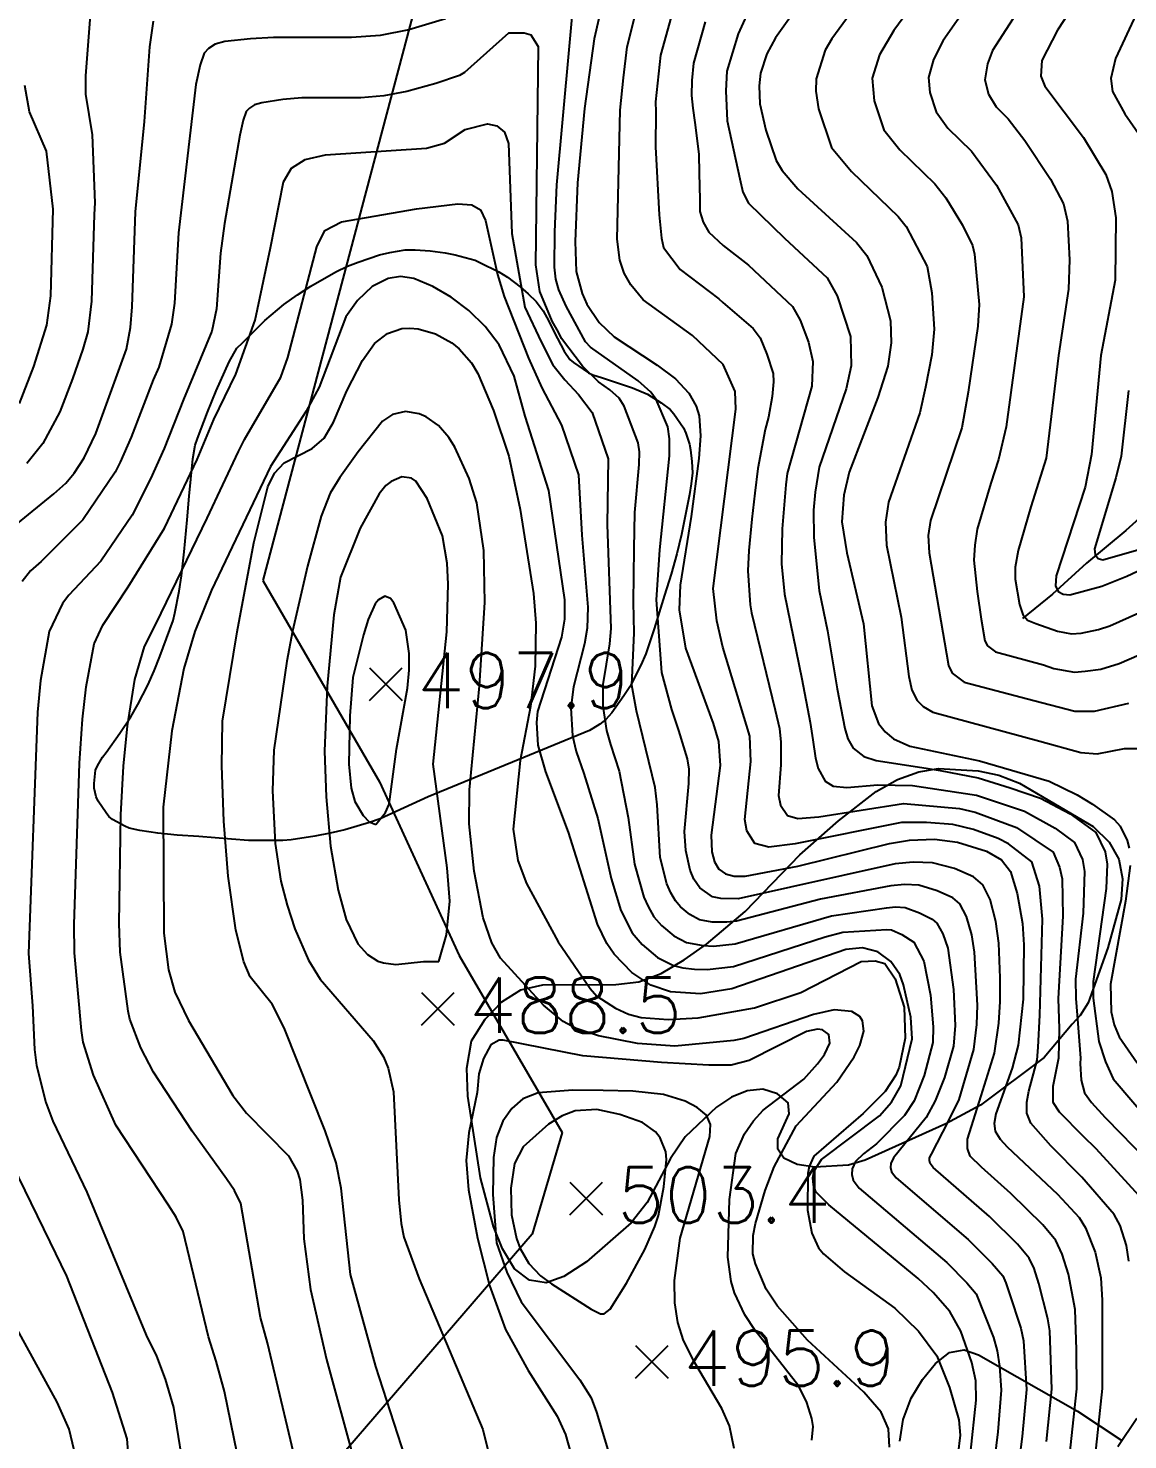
# Model space of a CAD drawing. Extents: x 197794 to 200030, y 561152 to 563931.
# Drawn here: x 199388.3 to 199566.9, y 562998.3 to 563227.5 of the extents above; entities that cross this region are included whole.
import ezdxf

# ---------------------------------------------------------------- set-up
doc = ezdxf.new("R2010")
doc.units = 0
for name, color, linetype in [('E0022112', 5, 'CONTINUOUS'), ('F0017111', 30, 'CONTINUOUS'), ('F0017114', 7, 'CONTINUOUS'), ('F0027132', 7, 'CONTINUOUS'), ('F0027217', 7, 'CONTINUOUS'), ('G0018112', 7, 'G0018112'), ('G0037213', 32, 'CONTINUOUS')]:
    doc.layers.add(name, color=color, linetype=linetype)
doc.styles.add('NGSW', font='romans.shx', dxfattribs={"bigfont": 'ngsw.shx'})
doc.linetypes.add('G0018112', pattern='A,25,0,[131,ltypeshp.shx,S=1.768,R=90,X=1.768,Y=-1.768],-6.75,[133,ltypeshp.shx,S=0.75,R=0,X=0,Y=0],-8.75,0,[131,ltypeshp.shx,S=1.768,R=270,X=-1.768,Y=1.768]', length=40.5)

# ---------------------------------------------------------------- blocks, each defined once
blk = doc.blocks.new('F0027217')
at = {"layer": 'F0027217'}
for p, q in [((-2.652, 2.652), (2.652, -2.652)), ((-2.652, -2.652), (2.652, 2.652))]:
    blk.add_line(p, q, dxfattribs=at)

msp = doc.modelspace()

# ---------------------------------------------------------------- linework, layer by layer
at = {"layer": 'E0022112', "flags": 128}
msp.add_lwpolyline([(199682.41, 563211.53), (199675.7, 563209.13), (199661.92, 563204.95), (199650.85, 563200.9), (199642.73, 563197.72), (199635.76, 563194.48), (199616.97, 563183.03), (199604.8, 563174.84), (199591.6, 563166.77), (199575.69, 563154.17), (199566.54, 563145.93), (199560.14, 563140.62), (199554.65, 563135.57), (199549.74, 563131.67)], dxfattribs=at)
at = {"layer": 'F0017111'}
for points, elevation in [([(199399.46, 563243.67), (199397.61, 563219.73), (199397.61, 563216.74), (199398.69, 563210.15), (199399.13, 563199.13), (199399, 563197.23), (199398.59, 563183.13), (199397.97, 563178.19), (199397.18, 563175.39), (199395.51, 563170.54), (199393.43, 563165.19), (199390.67, 563160.04), (199388.11, 563156.8)], 445), ([(199529.82, 563240.82), (199518.81, 563225.72), (199517.74, 563223.87), (199516.25, 563219.24), (199516.19, 563217.25), (199516.62, 563214.36), (199518.74, 563208.08), (199521.99, 563204.2), (199529.58, 563196.92), (199530.88, 563195.25), (199534.28, 563188.79), (199535.06, 563184.48), (199535.44, 563178.63), (199535.04, 563174.47), (199534, 563169.22), (199533.09, 563165.05), (199527.98, 563150.53), (199527.5, 563147.31), (199527.69, 563143.56), (199530.05, 563131.85), (199531.31, 563122.25), (199531.78, 563120.04), (199532.64, 563118.35), (199533.61, 563117.36), (199535.21, 563116.44), (199552.55, 563111.76), (199559.22, 563109.9), (199561.89, 563109.68), (199566.33, 563110.56), (199568.89, 563110.56)], 420), ([(199567.05, 563027.32), (199566.64, 563029.88), (199565.64, 563033.13), (199564.64, 563034.9), (199559.42, 563040.97), (199554.34, 563046.03), (199551.1, 563049.71), (199550.45, 563051.34), (199550.45, 563053.13), (199550.77, 563054.92), (199552.16, 563059.97), (199552.32, 563062.09), (199552.57, 563067.29), (199553, 563082.83), (199552.53, 563088.21), (199551.27, 563092.17), (199547.51, 563095.06), (199545.8, 563095.92), (199541.82, 563097.41), (199538.43, 563098.2), (199534.18, 563098.56), (199530.12, 563098.52), (199512.84, 563095.05), (199508.56, 563094.51), (199506.29, 563095.12), (199505.02, 563097.16), (199504.7, 563099.02), (199505.63, 563108.41), (199505.48, 563112.55), (199501.12, 563126.99), (199500.13, 563131.27), (199499.51, 563136.5), (199503.23, 563165.63), (199503.09, 563168.51), (199501.18, 563172.9), (199496.2, 563177.6), (199488.19, 563183.39), (199486.16, 563185.82), (199485.07, 563187.7), (199484.38, 563189.81), (199483.93, 563193.2), (199484.44, 563214.16), (199484.95, 563219.41), (199485.59, 563224.43), (199488.98, 563238.02)], 445), ([(199537.71, 563239.11), (199528.87, 563227.09), (199526.52, 563223.13), (199525.37, 563219.34), (199525.66, 563215.69), (199527.25, 563210.97), (199529.82, 563207.7), (199535.53, 563202.2), (199537.3, 563199.91), (199540.01, 563195.49), (199541.65, 563192.17), (199541.98, 563190.78), (199542.7, 563182.64), (199542.49, 563179.09), (199540.92, 563168.39), (199539.92, 563162.58), (199534.8, 563147.54), (199534.43, 563145.13), (199534.58, 563142.32), (199537.72, 563124.04), (199538.36, 563122.77), (199540.29, 563121.34), (199551.6, 563118.36), (199558.24, 563116.63), (199561.47, 563116.62), (199567.03, 563117.89)], 415), ([(199556.59, 562987.94), (199558.6, 563006.62), (199558.54, 563012.96), (199558.3, 563019.5), (199557.22, 563025.2), (199556.22, 563028.45), (199555.17, 563030.7), (199553.07, 563033.21), (199547.88, 563038.33), (199543.1, 563042.57), (199541.28, 563044.37), (199540.82, 563045.6), (199540.82, 563047.14), (199543.06, 563054.17), (199545.22, 563061.11), (199545.92, 563065.95), (199546.13, 563069.47), (199546.14, 563073.34), (199545.92, 563078.95), (199545.43, 563082.45), (199544.49, 563086.03), (199543.33, 563088.43), (199541.79, 563089.74), (199538.72, 563091.05), (199535.13, 563091.99), (199532.02, 563092.12), (199529.09, 563091.83), (199503.58, 563086.16), (199500.79, 563086.19), (199499.43, 563086.48), (199497.35, 563087.92), (199496.39, 563089.35), (199495.79, 563090.78), (199495.11, 563093.99), (199494.86, 563097.06), (199495.57, 563104.88), (199495.63, 563107.18), (199495.37, 563108.88), (199493.98, 563113.46), (199492.82, 563116.88), (199491.2, 563122.89), (199490.5, 563132.45), (199490.35, 563134.67), (199490.88, 563142.8), (199492.42, 563158.07), (199492.46, 563160.82), (199492.18, 563162.73), (199490.26, 563167.19), (199489.39, 563168.4), (199487.34, 563170.22), (199479.59, 563175.71), (199478.8, 563176.57), (199475.65, 563182.33), (199474.47, 563185), (199473.96, 563186.75), (199473.75, 563188.65), (199473.83, 563194.41), (199474.16, 563202.04), (199477.2, 563235.27)], 455), ([(199494.31, 563235.19), (199490.97, 563223.11), (199490.19, 563215.52), (199490.22, 563213.88), (199490.16, 563208.21), (199490.74, 563197.19), (199491.17, 563193.4), (199491.48, 563191.87), (199494.15, 563188.27), (199500.47, 563183.55), (199501.11, 563182.95), (199506.01, 563178.73), (199507.19, 563177.18), (199508.22, 563174.53), (199509.26, 563171.44), (199509.33, 563170.04), (199509.11, 563167.68), (199508.53, 563164.32), (199507.99, 563162.33), (199506.77, 563155.99), (199506.3, 563151.97), (199505.83, 563147.76), (199505.34, 563142.68), (199505.14, 563139.36), (199505.55, 563133.86), (199505.74, 563132.58), (199509.62, 563116.76), (199510.31, 563113.79), (199510.53, 563111.55), (199510.54, 563107.87), (199510.12, 563102.92), (199510.49, 563101.35), (199511.58, 563099.65), (199513.28, 563099.19), (199516.67, 563099.46), (199530.45, 563101.63), (199539.52, 563100.79), (199542.06, 563100.19), (199548.8, 563097.7), (199554.74, 563093.74), (199555.78, 563091.29), (199556.19, 563089.4), (199556.31, 563083.32), (199555.57, 563069.95), (199555.72, 563065.02), (199555.58, 563060.3), (199554.68, 563055.66), (199554.68, 563054.11), (199554.68, 563053.13), (199555.74, 563051.59), (199559.54, 563047.66), (199561.66, 563045.6), (199569.22, 563037.34)], 440), ([(199543.76, 563235.29), (199536.88, 563225.46), (199535.29, 563222.4), (199534.5, 563219.45), (199534.69, 563217.01), (199535.75, 563213.87), (199537.65, 563211.21), (199541.48, 563207.48), (199545.52, 563201.99), (199549.03, 563195.56), (199549.52, 563193.46), (199549.98, 563183.86), (199547.12, 563162.75), (199545.88, 563157.46), (199544.61, 563153.63), (199542.39, 563146.14), (199542, 563143.53), (199541.84, 563141.14), (199542.38, 563136.03), (199543.04, 563131.54), (199543.65, 563128.04), (199544.08, 563127.19), (199545.37, 563126.24), (199553.18, 563124.1), (199554.87, 563123.53), (199558.23, 563122.96), (199559.94, 563123.09), (199562.5, 563123.44), (199565.47, 563124.37), (199571.93, 563127.13)], 410), ([(199549.81, 563231.47), (199544.9, 563223.83), (199544.06, 563221.66), (199543.62, 563219.06), (199544.26, 563216.76), (199545.47, 563214.72), (199547.43, 563212.75), (199550.12, 563209.23), (199554.32, 563202.97), (199556.4, 563198.94), (199557.06, 563196.14), (199557.4, 563189.84), (199557.25, 563185.08), (199555.62, 563174.36), (199553.59, 563157.65), (199551.13, 563149.78), (199549.04, 563142.71), (199548.55, 563139.96), (199548.55, 563138.05), (199549.27, 563133.91), (199549.81, 563132.31), (199550.56, 563131.35), (199551.95, 563130.81), (199555.47, 563129.6), (199557.73, 563129.18), (199559.3, 563129.26), (199562.12, 563129.86), (199563.96, 563130.47), (199581.19, 563138.21)], 405), ([(199456.06, 563228.97), (199450.12, 563227.22), (199445.47, 563226.3), (199440.83, 563225.93), (199428.15, 563225.95), (199424.41, 563225.76), (199420.26, 563225.3), (199418.68, 563224.85), (199417.57, 563224.14), (199416.91, 563223.41), (199416.24, 563221.54), (199415.51, 563218.31), (199412.7, 563194.24), (199412.06, 563182.83), (199411.6, 563179.43), (199409.51, 563172.45), (199408.58, 563170.41), (199405.04, 563161.08), (199403.25, 563157.02), (199402.41, 563155.39), (199397.17, 563147.68), (199390.41, 563140.92), (199388.68, 563139.4), (199387.32, 563137.63)], 455), ([(199498.25, 563228.52), (199496.35, 563221.78), (199496.09, 563218.98), (199496.02, 563216.53), (199496.25, 563214.5), (199496.54, 563212.13), (199496.82, 563210.04), (199497.22, 563206.96), (199497.26, 563203.96), (199497.38, 563199.61), (199497.38, 563197.7), (199497.89, 563196), (199498.85, 563194.38), (199501.14, 563192.17), (199505.29, 563188.99), (199512.41, 563182.28), (199513.64, 563180.09), (199515.03, 563176.48), (199515.74, 563173.35), (199515.54, 563169.35), (199511.57, 563155.17), (199511.31, 563153.32), (199510.72, 563146.19), (199510.62, 563140.53), (199511.14, 563135.57), (199513.93, 563121.83), (199515.28, 563114.77), (199515.72, 563111.96), (199516.14, 563108.96), (199516.57, 563107.31), (199517.72, 563105.22), (199519.02, 563104.43), (199521.25, 563104.21), (199526.28, 563104.65), (199531.9, 563104.56), (199542.31, 563102.98), (199550.08, 563100.35), (199555.06, 563097.6), (199558.21, 563095.31), (199559.49, 563092.53), (199559.84, 563090.58), (199559.63, 563083.81), (199558.39, 563073.11), (199558.42, 563069.98), (199558.77, 563065.92), (199559.16, 563060.3), (199559.14, 563059.4), (199559.27, 563056.69), (199559.83, 563054.65), (199560.98, 563053.07), (199563.19, 563050.65), (199565.8, 563048.01), (199572.94, 563040.67)], 435), ([(199504.96, 563229.52), (199503.61, 563226.56), (199501.73, 563220.46), (199501.58, 563217.3), (199501.78, 563212.41), (199503.87, 563203.03), (199504.37, 563200.83), (199505.27, 563199.04), (199511.09, 563193.37), (199518.02, 563186.96), (199519.66, 563184.04), (199521.85, 563177.44), (199521.95, 563172.66), (199521.12, 563168.95), (199516.75, 563156.2), (199516.09, 563152.16), (199515.8, 563149.22), (199515.87, 563144.82), (199516.75, 563136.19), (199518.11, 563129.66), (199519.65, 563120.22), (199520.89, 563113.78), (199521.39, 563112.12), (199522.26, 563110.61), (199523.98, 563109.25), (199526, 563108.6), (199534.14, 563107.34), (199536.39, 563106.96), (199542.55, 563105.77), (199547.78, 563104.15), (199552.67, 563102.48), (199557.48, 563099.93), (199561.69, 563096.89), (199563.21, 563093.76), (199563.5, 563091.77), (199563.34, 563087.83), (199561.22, 563072.72), (199561.26, 563070.02), (199562.13, 563063.01), (199563.25, 563059.67), (199564.47, 563056.93), (199570.87, 563049.49)], 430), ([(199568.24, 563229.76), (199564.86, 563222.54), (199564.13, 563219.3), (199564.37, 563217.19), (199566.38, 563213.57), (199569.85, 563208.57)], 395), ([(199553.68, 562998.06), (199554.5, 563006.55), (199554.19, 563016), (199553.89, 563017.98), (199552.4, 563023.69), (199551.65, 563026.13), (199550.86, 563027.81), (199548.95, 563030.08), (199544.42, 563034.59), (199535.25, 563042.55), (199534.75, 563043.19), (199534.65, 563043.65), (199534.68, 563044.11), (199534.96, 563044.7), (199537.74, 563050.07), (199539.46, 563053.55), (199541.88, 563061.68), (199542.37, 563065.75), (199542.47, 563068.89), (199541.97, 563077.47), (199541.53, 563080.3), (199540.65, 563083.26), (199539.6, 563085.32), (199538.44, 563086.3), (199535.88, 563087.47), (199532.92, 563088.37), (199530.58, 563088.47), (199528.38, 563088.25), (199516.95, 563086.09), (199503.33, 563082.5), (199501.77, 563082.35), (199499.36, 563082.37), (199497.32, 563082.76), (199495.74, 563083.62), (199494.23, 563084.86), (199493.43, 563085.8), (199492.68, 563087.14), (199492.03, 563088.6), (199490.94, 563092.87), (199490.44, 563101.4), (199490.1, 563104.22), (199487.08, 563116.64), (199486.33, 563120.84), (199486.72, 563129.3), (199486.62, 563134.28), (199486.69, 563142.98), (199486.8, 563148.86), (199487.53, 563156.65), (199487.55, 563158.72), (199487.34, 563160.15), (199485.06, 563166.13), (199484.29, 563167.42), (199482.75, 563168.78), (199480.92, 563170.08), (199478.32, 563172.63), (199474.92, 563177.11), (199474.41, 563178.1), (199473.39, 563179.89), (199471.37, 563184.74), (199470.74, 563189.07), (199471.16, 563224.45), (199470, 563226.35), (199468.83, 563226.67), (199466.29, 563226.67), (199459.18, 563220.27), (199458.36, 563219.77), (199454.51, 563218.47), (199449.79, 563217.21), (199446.05, 563216.48), (199442.31, 563216.17), (199432.73, 563216.14), (199429.68, 563215.87), (199426.23, 563215.35), (199425.05, 563215.01), (199424.22, 563214.48), (199423.72, 563213.94), (199423.22, 563212.53), (199422.67, 563210.11), (199420.2, 563195.77), (199419.56, 563190.92), (199418.89, 563181.92), (199418.13, 563178.3), (199413.52, 563167.17), (199410.39, 563159.26), (199408.15, 563154.34), (199405.19, 563148.4), (199400.12, 563140.97), (199394.9, 563135.43), (199393.88, 563134.1), (199391.74, 563129.56), (199390.32, 563121.56), (199389.83, 563116.43), (199388.37, 563077.27), (199389.01, 563068.78), (199389.33, 563061.71), (199389.65, 563059.1), (199391.2, 563053.11), (199392.31, 563050.06), (199397.82, 563038.56), (199407.47, 563015.31), (199409.16, 563011.91), (199410.57, 563008.18), (199411.91, 563003.57), (199413.92, 562991.15)], 460), ([(199386.91, 563166.57), (199389.24, 563172.56), (199391.35, 563179.24), (199391.97, 563184.04), (199392.35, 563198.07), (199391.26, 563207.51), (199388.51, 563213.86), (199387.79, 563218.17)], 440), ([(199423.28, 562991.08), (199420.19, 563006.16), (199418.86, 563011.13), (199417.6, 563015.04), (199413.45, 563032.13), (199412.33, 563034.45), (199411.08, 563036.41), (199402.55, 563049.4), (199398.91, 563057.54), (199397.24, 563062.87), (199396.94, 563064.8), (199395.82, 563077.37), (199395.76, 563081.96), (199396.66, 563108.16), (199397.12, 563115.33), (199397.75, 563120.53), (199399.01, 563127.55), (199400.44, 563130.58), (199404.55, 563136.77), (199410.46, 563146.32), (199415.74, 563157.45), (199418.46, 563163.94), (199422.03, 563171.33), (199425.17, 563180.05), (199427.63, 563191.79), (199429.74, 563202.55), (199431.05, 563204.76), (199433.26, 563206.17), (199436.58, 563206.88), (199452.96, 563207.98), (199455.89, 563208.79), (199459.27, 563211.02), (199462.9, 563211.93), (199464.38, 563211.61), (199465.65, 563210.56), (199466.29, 563208.76), (199466.82, 563194.15), (199468.94, 563182.2), (199471.61, 563176.57), (199473.52, 563172.83), (199475.44, 563170.38), (199477.68, 563168.03), (199479.87, 563165.08), (199482.51, 563157.57), (199482.34, 563146.92), (199482.94, 563130.04), (199482.69, 563127.54), (199481.63, 563120.93), (199481.63, 563117.42), (199482.22, 563113.48), (199482.86, 563111.19), (199484.27, 563106.89), (199485.73, 563099.35), (199486.76, 563091.76), (199488.28, 563086.42), (199488.96, 563084.92), (199489.91, 563083.22), (199491.12, 563081.8), (199493.12, 563080.13), (199495.22, 563079.04), (199497.92, 563078.55), (199499.61, 563078.48), (199503.08, 563078.84), (199518.77, 563083.41), (199527.68, 563084.67), (199529.15, 563084.82), (199530.7, 563084.75), (199533.03, 563083.9), (199535.09, 563082.86), (199535.86, 563082.21), (199536.81, 563080.48), (199537.64, 563078.16), (199538.58, 563071.45), (199538.83, 563065.56), (199538.55, 563062.25), (199537.1, 563057.14), (199535.58, 563053.38), (199534.12, 563050.68), (199528.81, 563044.1), (199528.39, 563043.21), (199528.35, 563042.52), (199528.5, 563041.85), (199529.25, 563040.87), (199540.96, 563030.86), (199544.84, 563026.96), (199546.56, 563024.93), (199547.08, 563023.8), (199547.58, 563022.18), (199549.47, 563016.46), (199549.93, 563014.39), (199550.41, 563006.48), (199549.72, 562998.85), (199548.72, 562991.29)], 465), ([(199432.64, 562991.01), (199427.15, 563014.09), (199426.04, 563018.17), (199422.83, 563036.69), (199421.8, 563038.81), (199420.49, 563040.69), (199414.95, 563048.41), (199408.65, 563058), (199406.62, 563061.97), (199404.83, 563066.64), (199404.54, 563067.89), (199403.27, 563077.48), (199403.09, 563082.16), (199403.37, 563099.8), (199403.8, 563107.69), (199404.41, 563114.23), (199405.62, 563121.73), (199407.17, 563127.11), (199409.1, 563130.86), (199417.36, 563147.92), (199422.46, 563158.77), (199423.41, 563160.7), (199429.36, 563170.8), (199430.46, 563174.03), (199435.17, 563192), (199436.48, 563194.61), (199439.2, 563196.02), (199451.37, 563198.13), (199458.06, 563198.93), (199460.36, 563198.81), (199461.74, 563197.96), (199462.58, 563196.27), (199464.49, 563187.49), (199465.61, 563183.9), (199469.57, 563173.9), (199471.7, 563169.09), (199474.93, 563163.02), (199477.67, 563154.99), (199478.19, 563145.17), (199479.17, 563133.49), (199479.07, 563130.07), (199478.62, 563127.51), (199476.84, 563120.58), (199476.41, 563117.17), (199476.7, 563112.58), (199477.3, 563110.06), (199478.54, 563106.47), (199480.78, 563099.18), (199482.95, 563089.44), (199484.52, 563084.23), (199486.4, 563080.63), (199488, 563078.74), (199490.49, 563076.65), (199493.11, 563075.32), (199494.59, 563074.95), (199496.48, 563074.72), (199498.56, 563074.68), (199502.83, 563075.18), (199517.71, 563079.96), (199520.59, 563080.73), (199527.71, 563081.17), (199528.49, 563081.14), (199530.18, 563080.33), (199532.13, 563079.1), (199533.74, 563076.01), (199534.8, 563070.51), (199535.28, 563065.36), (199535.21, 563062.82), (199533.79, 563057.47), (199532.19, 563053.38), (199530.58, 563050.99), (199526.06, 563046.4), (199523.96, 563044.76), (199522.67, 563043.51), (199522.11, 563042.32), (199522.05, 563041.4), (199522.25, 563040.5), (199523.25, 563039.2), (199537.5, 563027.12), (199540.72, 563023.83), (199542.25, 563022.04), (199545.06, 563014.95), (199545.66, 563012.78), (199546.04, 563010.3), (199546.31, 563006.41), (199545.75, 562999.64), (199545.22, 562995.22)], 470), ([(199449.53, 562995.52), (199444.76, 563010.23), (199440.62, 563025.19), (199439.14, 563039.17), (199438.3, 563043.31), (199436.55, 563048.47), (199429.85, 563065.21), (199427.94, 563069.03), (199424.37, 563073.5), (199423.33, 563075.93), (199422.04, 563081.05), (199420.79, 563089.84), (199420.07, 563098.75), (199419.77, 563107.72), (199419.88, 563115), (199422.24, 563129.5), (199424.93, 563143.92), (199427.2, 563153), (199428.3, 563155.26), (199429.85, 563156.9), (199434.44, 563159.24), (199436.36, 563160.93), (199437.86, 563163.49), (199440.06, 563168.6), (199442.6, 563173.51), (199444.55, 563176.28), (199446.64, 563177.91), (199448.98, 563178.7), (199450.27, 563178.78), (199451.62, 563178.66), (199454.46, 563177.85), (199457.11, 563176.4), (199458.3, 563175.44), (199460.31, 563173.14), (199461.3, 563171.41), (199463.88, 563165.4), (199466.38, 563157.98), (199468.22, 563149.35), (199470.36, 563135.7), (199470.76, 563130.87), (199470.62, 563123.9), (199469.86, 563117.39), (199468.22, 563108.62), (199467.07, 563097.47), (199467.82, 563092.35), (199469.25, 563088.64), (199474.36, 563079.14), (199479.56, 563071.59), (199480.67, 563070.37), (199483.68, 563068.38), (199485.77, 563067.42), (199487.83, 563066.88), (199492.21, 563066.57), (199497.1, 563066.83), (199506.23, 563068.43), (199513.79, 563070.96), (199523.57, 563076), (199525.83, 563076.08), (199527.42, 563075.67), (199529.1, 563073.15), (199530.53, 563068.54), (199530.69, 563063.51), (199529.75, 563058.83), (199529.19, 563057.51), (199527.47, 563054.9), (199523.87, 563051.32), (199515.9, 563044.37), (199515.11, 563042.72), (199514.9, 563041.54), (199514.84, 563035.61), (199515.56, 563031.87), (199516.63, 563029.52), (199517.47, 563028.52), (199520.85, 563025.58), (199529.04, 563019.73), (199532.89, 563015.98), (199535.86, 563011.99), (199537.91, 563006.84), (199539.44, 563001.56), (199539.65, 562999.08), (199539.25, 562995.97)], 480), ([(199566.97, 563168.65), (199565.77, 563158), (199564.91, 563154.48), (199561.45, 563142.97), (199561.57, 563141.96), (199562.05, 563141.41), (199562.83, 563141.19), (199569.04, 563142.93)], 395), ([(199528.17, 562997.17), (199528.02, 563000.1), (199526.82, 563002.83), (199524.02, 563006.08), (199514.83, 563014.49), (199509.97, 563020.04), (199508.13, 563022.8), (199506.38, 563026.92), (199506, 563028.54), (199506.02, 563031.48), (199506.41, 563033.43), (199508, 563038.82), (199509.46, 563042.62), (199513, 563049.31), (199519.6, 563056.41), (199522.42, 563060.51), (199523.33, 563062.35), (199524.01, 563064.66), (199523.77, 563066.37), (199523.36, 563067.03), (199522.07, 563067.88), (199519.18, 563068.14), (199515.84, 563067.36), (199504.52, 563063.47), (199502.88, 563063.15), (199493.31, 563062.25), (199487.25, 563062.64), (199480.9, 563063.9), (199477.27, 563065.1), (199475.16, 563066.25), (199471.97, 563068.89), (199465.02, 563076.5), (199463.57, 563078.98), (199462.19, 563083.08), (199460.72, 563090.66), (199459.89, 563098.34), (199459.99, 563103.86), (199461.61, 563120.71), (199462.47, 563134.22), (199462.27, 563142.69), (199461.15, 563150.43), (199459.91, 563154.39), (199457.56, 563159.45), (199456.62, 563161.01), (199454.91, 563162.97), (199452.92, 563164.4), (199451.82, 563164.87), (199449.55, 563165.25), (199447.45, 563164.78), (199445.85, 563163.68), (199441.88, 563158.71), (199438.91, 563154.56), (199437.37, 563151.97), (199435.9, 563148.26), (199433.67, 563140.14), (199431.21, 563129.59), (199430.31, 563124.74), (199428.18, 563110.26), (199427.98, 563103.69), (199428.39, 563095.12), (199429.35, 563089.04), (199430.34, 563085.11), (199431.62, 563081.27), (199433.8, 563076.18), (199435.73, 563073.09), (199444.35, 563063.17), (199446.02, 563060.49), (199446.75, 563058.67), (199447.62, 563054.8), (199448.48, 563037.29), (199448.85, 563033.46), (199449.32, 563031.25), (199451.81, 563024.47), (199462.12, 563000.03), (199463.23, 562995.63)], 485), ([(199384.66, 563045.11), (199391.85, 563030.46), (199394.51, 563024.89), (199401.94, 563006.04), (199404.33, 562998.47), (199404.86, 562991.57)], 455), ([(199565.24, 562997.23), (199568.33, 563001.85)], 445)]:
    msp.add_lwpolyline(points, dxfattribs=dict(at, elevation=elevation))
at = {"layer": 'F0017111', "flags": 128}
for points, elevation in [([(199454.97, 563075.96), (199456.23, 563080.31), (199456.8, 563085.74), (199456.36, 563091.2), (199454.09, 563108.01), (199456.3, 563129.5), (199456.5, 563137.2), (199456.34, 563140.61), (199455.6, 563145.04), (199453.1, 563151.1), (199451.24, 563153.95), (199450.53, 563154.43), (199448.96, 563154.62), (199447.25, 563153.89), (199446.37, 563153.23), (199445.28, 563151.9), (199442.21, 563146.33), (199439.01, 563138.34), (199437.93, 563132.26), (199436.85, 563120.64), (199436.41, 563110.1), (199436.68, 563102.69), (199437.4, 563094.67), (199438.64, 563087.54), (199439.95, 563082.8), (199441.82, 563078.83), (199443.38, 563077.12), (199445.08, 563076.05), (199446, 563075.75), (199448, 563075.51), (199452.48, 563075.97)], 490), ([(199444.75, 563098.22), (199446.35, 563100.17), (199446.93, 563101.49), (199448.14, 563110.46), (199449.9, 563120.34), (199450.16, 563123.28), (199450.16, 563125.95), (199449.64, 563129.76), (199447.68, 563134.17), (199447.15, 563134.9), (199446.23, 563135.25), (199445.19, 563134.69), (199444.66, 563134.03), (199443.53, 563131.51), (199442.73, 563128.98), (199441.03, 563122.06), (199440.52, 563115.85), (199440.39, 563108.02), (199440.73, 563104.1), (199441.36, 563101.95), (199442.7, 563099.69), (199443.7, 563098.67)], 495)]:
    msp.add_lwpolyline(points, close=True, dxfattribs=dict(at, elevation=elevation))
for points, elevation in [([(199515.57, 562998.26), (199515.75, 563000.5), (199515.57, 563001.8), (199514.76, 563004.39), (199513.43, 563007.02), (199506.33, 563016.09), (199504.68, 563018.6), (199502.98, 563022.2), (199502.48, 563024.05), (199501.92, 563027.96), (199502.2, 563037.33), (199503.21, 563044.8), (199504.6, 563048.01), (199506.08, 563050.13), (199507.65, 563051.84), (199514.26, 563056.89), (199516.48, 563059.35), (199517.59, 563060.87), (199518.45, 563062.74), (199518.29, 563064.1), (199517.26, 563064.9), (199516.49, 563064.99), (199514.67, 563064.63), (199505.38, 563059.91), (199502.45, 563059.14), (199498.84, 563059.13), (199491.13, 563059.6), (199478.37, 563060.68), (199465.42, 563063.23), (199464.76, 563063.22), (199463.41, 563062.44), (199462.26, 563060.25), (199461.46, 563057.72), (199461.22, 563054.71), (199459.88, 563048.15), (199459.43, 563043.68), (199459.79, 563038.93), (199461.25, 563031.05), (199463.22, 563023.36), (199465.81, 563016.23), (199469.49, 563009.58), (199474.21, 563002.19), (199475.56, 562999.22), (199476.42, 562996.1)], 490), ([(199502.93, 562996.93), (199502.17, 563000.61), (199500.95, 563003.42), (199496.58, 563010.85), (199494.73, 563014.45), (199493.8, 563017.39), (199493.29, 563020.59), (199493.28, 563024.21), (199494.17, 563031.05), (199498.97, 563047.56), (199499.12, 563049.52), (199498.43, 563051.04), (199496.94, 563052.29), (199494.96, 563053.31), (199491.48, 563054.36), (199486.47, 563054.91), (199481.66, 563055.06), (199476.73, 563055.07), (199471.1, 563054.66), (199468.63, 563053.68), (199466.86, 563052.14), (199465.38, 563050.05), (199464.34, 563047.43), (199463.84, 563044.16), (199463.74, 563038.15), (199464.36, 563030.31), (199466.03, 563025.55), (199468.36, 563020.76), (199477.89, 563008.08), (199479.7, 563005.13), (199480.59, 563002.83), (199482.45, 562996.7)], 495)]:
    msp.add_lwpolyline(points, dxfattribs=dict(at, elevation=elevation))
at = {"layer": 'F0017114'}
for points, elevation in [([(199484.15, 563243.02), (199480.21, 563225.76), (199478.65, 563214.44), (199477.51, 563202.35), (199477.14, 563192.86), (199477.31, 563187.95), (199478.27, 563184.38), (199479.03, 563182.66), (199481, 563179.68), (199483.47, 563177.36), (199490.44, 563172.76), (199493.4, 563170.54), (199495.57, 563168.22), (199496.77, 563166.1), (199497.27, 563164.52), (199497.46, 563161.32), (199497.18, 563157.64), (199495.97, 563148.18), (199494.15, 563137.06), (199494.02, 563133.06), (199495.02, 563126.85), (199499.54, 563114.59), (199500.39, 563111.68), (199500.65, 563107.78), (199499.22, 563096.48), (199499.34, 563093.75), (199499.74, 563092.17), (199500.47, 563090.98), (199501.53, 563090.2), (199502.93, 563089.82), (199504.74, 563089.83), (199513.3, 563091.45), (199528.15, 563095.14), (199531.42, 563095.68), (199535.48, 563095.85), (199539.2, 563095.36), (199543.94, 563093.87), (199546.33, 563092.48), (199547.8, 563090.6), (199548.88, 563087.03), (199549.76, 563082.16), (199549.96, 563078.69), (199549.88, 563069.87), (199549.04, 563062.42), (199548.08, 563058.65), (199545.43, 563051.23), (199545.15, 563049.69), (199545.31, 563048.43), (199546.11, 563047.11), (199547.25, 563045.89), (199555.42, 563038.23), (199558.95, 563034.44), (199560, 563032.74), (199561.58, 563028.81), (199562.49, 563024.62), (199562.72, 563021.01), (199562.69, 563006.69), (199560.53, 562986.27)], 450), ([(199561.29, 563236.12), (199555.44, 563227.14), (199552.91, 563222.2), (199552.76, 563219.66), (199553.37, 563218.03), (199559.69, 563209.74), (199563.27, 563203.69), (199564.29, 563200.95), (199564.9, 563196.7), (199564.8, 563186.55), (199562.48, 563174.33), (199560.98, 563158.25), (199559.95, 563152.95), (199555.24, 563138.57), (199555.13, 563136.95), (199555.53, 563136.03), (199556.34, 563135.58), (199557.46, 563135.49), (199562.64, 563136.9), (199566.69, 563138.51), (199582.81, 563146.09)], 400), ([(199516, 563234.81), (199509.68, 563225.89), (199508.26, 563223.32), (199507.24, 563220.14), (199506.99, 563218.12), (199507.11, 563215.19), (199508.07, 563210.9), (199509.74, 563205.98), (199510.74, 563204.39), (199513.3, 563201.4), (199522.79, 563192.7), (199524.47, 563190.59), (199526.9, 563185.41), (199528.32, 563179.98), (199528.45, 563176.39), (199527.9, 563172.61), (199526.25, 563167.52), (199521.6, 563155.39), (199520.74, 563151.65), (199520.4, 563147.35), (199521.21, 563142.28), (199523.94, 563130.78), (199525.3, 563117.46), (199526.38, 563114.62), (199527.46, 563113.25), (199528.81, 563112.14), (199531.45, 563110.95), (199542.8, 563108.56), (199554.07, 563105.22), (199558.66, 563103.01), (199561.15, 563101.52), (199564.7, 563098.96), (199565.62, 563097.95), (199566.78, 563095.63), (199567.08, 563094.37)], 425), ([(199383.61, 563144.7), (199392.45, 563151.9), (199394.42, 563153.62), (199395.79, 563155.26), (199397.39, 563157.73), (199399.31, 563161.67), (199404.25, 563175.36), (199404.92, 563178.9), (199405.21, 563182.22), (199405.71, 563197.66), (199407.18, 563212.33), (199408.05, 563224.44), (199408.66, 563228.58)], 450), ([(199541.34, 562996.11), (199542.24, 563004.75), (199542.2, 563007.92), (199541.55, 563010.91), (199539.74, 563015.96), (199537.95, 563019.15), (199535.26, 563022.26), (199532.82, 563024.51), (199518.29, 563036.47), (199516.21, 563038.6), (199515.8, 563039.71), (199515.71, 563040.85), (199515.95, 563042.01), (199517.1, 563043.82), (199526.54, 563050.91), (199528.49, 563053.16), (199530, 563055.78), (199531.87, 563063.4), (199531.61, 563066.93), (199530.43, 563072.2), (199529.85, 563073.86), (199528.39, 563075.99), (199526.28, 563077.52), (199523.78, 563078.19), (199521.05, 563077.9), (199502.58, 563071.52), (199497.49, 563070.75), (199492.6, 563071.05), (199489.41, 563072.13), (199486.3, 563074.2), (199483.46, 563077.17), (199482.29, 563078.91), (199480.77, 563082.05), (199476.06, 563096.98), (199472.35, 563106.77), (199471.12, 563111.08), (199470.88, 563114.76), (199471.06, 563116.53), (199474.98, 563128.63), (199475.44, 563131.56), (199475.43, 563134.65), (199472.83, 563152.41), (199469, 563164.48), (199467.22, 563170.96), (199464.8, 563176.04), (199462.51, 563179.04), (199459.85, 563181.63), (199457, 563183.82), (199454.03, 563185.56), (199450.94, 563186.82), (199448.79, 563187.17), (199446.77, 563186.86), (199444.16, 563185.51), (199441.76, 563183.27), (199439.91, 563180.61), (199435.55, 563169.21), (199433.42, 563165.31), (199427.63, 563156.34), (199418.09, 563136.25), (199415.37, 563129.56), (199413.56, 563123.53), (199411.64, 563113.41), (199410.25, 563101.04), (199410.35, 563080.55), (199411.08, 563074.61), (199412.14, 563070.99), (199414.34, 563066.4), (199421.55, 563054.25), (199423.76, 563051.34), (199430.56, 563044.41), (199431.98, 563041.92), (199432.42, 563040.58), (199432.84, 563037.23), (199433.08, 563030.95), (199434.16, 563022.72), (199436.73, 563011.36), (199441.24, 562994.93)], 475), ([(199567.22, 563091.53), (199566.47, 563085.74), (199564.04, 563072.32), (199564.18, 563067.79), (199564.66, 563065.7), (199565.43, 563063.76), (199568.37, 563059.51)], 425), ([(199395.75, 562996.66), (199394.98, 563000.08), (199392.99, 563004.45), (199385.32, 563018.46)], 450)]:
    msp.add_lwpolyline(points, dxfattribs=dict(at, elevation=elevation))
at = {"layer": 'F0017114', "elevation": 500, "flags": 128}
msp.add_lwpolyline([(199466.66, 563039.18), (199466.81, 563034.83), (199467.62, 563031.04), (199468.19, 563029.37), (199469.61, 563026.93), (199471.49, 563024.94), (199473.28, 563023.66), (199479.74, 563019.54), (199481.22, 563018.8), (199481.83, 563018.81), (199482.8, 563019.57), (199485.46, 563023.78), (199488.46, 563029.22), (199490.07, 563032.98), (199490.65, 563034.75), (199491.52, 563039.38), (199491.96, 563043.82), (199491.84, 563045.07), (199490.95, 563047.33), (199490.16, 563048.31), (199488.07, 563049.85), (199484.38, 563051.15), (199480.64, 563051.96), (199477.11, 563051.74), (199475, 563050.93), (199472.8, 563049.57), (199468.7, 563045.88), (199467.28, 563043.19)], close=True, dxfattribs=at)
at = {"layer": 'G0018112', "flags": 128}
msp.add_lwpolyline([(199461.279, 563927.213), (199463.01, 563922.42), (199464.43, 563905.64), (199454.08, 563861.61), (199430.85, 563841.6), (199485.36, 563642.43), (199445.32, 563409.35), (199493.78, 563361.18), (199496.09, 563333.88), (199484.46, 563310.64), (199466.01, 563266.82), (199450.99, 563230.43), (199426.39, 563137.81), (199445.34, 563105.11), (199458.28, 563076.95), (199475.02, 563048.24), (199470.13, 563031.72), (199383.07, 562930.73), (199354.02, 562882.53), (199306.51, 562848.78), (199213.2, 562818.44), (199111.7, 562766.26), (199065.16, 562764.1), (199014.13, 562773.2), (198992.56, 562764.5), (198956.49, 562754.2), (198923.91, 562676), (198920.88, 562621.5), (198919.24, 562599.48), (198917.53, 562564.34), (198887.37, 562474.37), (198877.65, 562401.09), (198863.4, 562351.39), (198863.66, 562331.17), (198796.84, 562206.57), (198757.46, 562148.89), (198631.8, 562076.1), (198607.39, 562014.49), (198569.43, 561980.18), (198561.77, 561972.71), (198532.71, 561963.81), (198495.67, 561930.76), (198478.35, 561875.54), (198426.07, 561875.47), (198339.46, 561878.77), (198196.2, 561833.1), (198204.78, 561786.29), (198220.44, 561695.73), (198251.07, 561612.46), (198260.25, 561589.13), (198291.6, 561528.15), (198317.99, 561475.15), (198325.63, 561460.53), (198376.66, 561412.62), (198399.7, 561341.07), (198432.58, 561297.12), (198453.03, 561212.77), (198524.09, 561156.54), (198529, 561152.59)], dxfattribs=at)
at = {"layer": 'G0037213', "flags": 128}
for points in [[(199453.268, 563102.676), (199445.488, 563099.135), (199443.705, 563098.545), (199439.739, 563097.365), (199437.354, 563096.799), (199434.875, 563096.315), (199431.014, 563095.713), (199429.645, 563095.631), (199424.096, 563095.608), (199421.334, 563095.809), (199416.045, 563096.281), (199412.503, 563096.494), (199409.387, 563096.813), (199406.447, 563097.227), (199404.724, 563097.628), (199404.015, 563097.947), (199402.008, 563099.045), (199401.418, 563099.506), (199400.946, 563100.108), (199399.683, 563102.009), (199399.364, 563102.705), (199399.022, 563104.134), (199398.999, 563104.866), (199399.259, 563107.038), (199399.566, 563107.746), (199400.38, 563109.163), (199400.947, 563109.895), (199403.214, 563113.011), (199404.962, 563115.702), (199406.095, 563117.686), (199407.725, 563120.838), (199408.74, 563123.128), (199409.661, 563125.489), (199411.858, 563131.32), (199412.129, 563132.489), (199412.85, 563136.078), (199413.204, 563138.581), (199413.63, 563142.441), (199414.15, 563147.635), (199414.433, 563151.496), (199415.036, 563157.54), (199415.438, 563159.783), (199415.792, 563160.845), (199417.422, 563165.119), (199418.85, 563168.578), (199420.952, 563173.323), (199422.216, 563175.507), (199423.089, 563176.416), (199426.726, 563180.028), (199429.843, 563182.602), (199432.015, 563184.207), (199434.211, 563185.6), (199438.272, 563187.925), (199440.138, 563188.822), (199441.909, 563189.506), (199445.38, 563190.663), (199447.056, 563191.076), (199449.535, 563191.489), (199451.164, 563191.512), (199453.584, 563191.335), (199456.028, 563191.016), (199457.634, 563190.662), (199460.868, 563189.788), (199461.659, 563189.434), (199464.705, 563187.922), (199466.133, 563187.025), (199468.187, 563185.466), (199469.509, 563184.333), (199470.784, 563183.081), (199471.917, 563181.582), (199472.862, 563179.894), (199473.711, 563178.146), (199475.34, 563175.029), (199476.261, 563173.684), (199476.839, 563173.223), (199479.271, 563171.523), (199479.968, 563171.204), (199481.549, 563170.684), (199486.46, 563169.078), (199488.869, 563168.086), (199491.111, 563166.646), (199492.575, 563165.583), (199493.154, 563164.875), (199494.7, 563162.596), (199495.089, 563161.734), (199495.668, 563159.94), (199495.856, 563159.007), (199496.081, 563157.142), (199496.151, 563155.277), (199495.986, 563153.53), (199495.679, 563151.782), (199494.391, 563145.289), (199493.623, 563142.149), (199492.69, 563138.832), (199491.628, 563135.432), (199489.974, 563129.955), (199488.581, 563125.894), (199487.778, 563124.052), (199485.995, 563120.581), (199485.027, 563119.094), (199483.09, 563116.355), (199482.087, 563115.246), (199481.142, 563114.479), (199480.009, 563113.77), (199479.442, 563113.487)], [(199553.26, 563060.37), (199542.95, 563052.67), (199537.3, 563049.61), (199524.21, 563043.73), (199521.52, 563042.92), (199516.03, 563042.61), (199513.19, 563043.05), (199511.02, 563044.06), (199510.02, 563045.53), (199510.05, 563047.18), (199511.87, 563051.24), (199511.73, 563053.06), (199510, 563054.48), (199507.62, 563055.24), (199505.04, 563054.96), (199502.49, 563053.94), (199500.09, 563052.34), (199495.01, 563047.52), (199492.62, 563044.01), (199488.81, 563036.83), (199486.2, 563033.57), (199478.97, 563027.25), (199475.29, 563024.82), (199472.41, 563023.83), (199469.71, 563024.24), (199467.26, 563026.09), (199465.32, 563029.33), (199463.88, 563032.97), (199461.77, 563040.87), (199459.69, 563054.14), (199459.56, 563058.66), (199460.31, 563063.12), (199462.51, 563066.63), (199465.24, 563069.44), (199468.31, 563071.39), (199471.89, 563072.16), (199483.71, 563072.25), (199487.46, 563072.7), (199491.1, 563074.05), (199494.85, 563076.24), (199498.45, 563078.8), (199504.73, 563084.1), (199513.63, 563093.3), (199519.87, 563098.82), (199526.01, 563103.58), (199529.46, 563105.53), (199532.95, 563106.77), (199536.1, 563107.29), (199542.56, 563106.91), (199545.94, 563106.22), (199549.29, 563104.9), (199561.24, 563097.86), (199563.81, 563095.33), (199565.38, 563092.59), (199566, 563089.38), (199565.77, 563086.06), (199563.63, 563078.18), (199560.41, 563069.27), (199559.12, 563067.19), (199557.85, 563065.78)]]:
    msp.add_lwpolyline(points, close=True, dxfattribs=at)
msp.add_lwpolyline([(199529.82, 562998.1), (199530.36, 563001.63), (199531.69, 563005.1), (199533.51, 563008.11), (199535.61, 563010.72), (199537.92, 563012.53), (199540.28, 563012.94), (199542.63, 563012.11), (199558.68, 563002.98), (199565.88, 562998.2)], dxfattribs=at)

# ---------------------------------------------------------------- block references
at = {"layer": 'F0027217'}
for p in [(199446.39, 563120.99, 497.9), (199454.82, 563068.27, 488.54), (199478.91, 563037.48, 503.36), (199489.6, 563010.98, 495.98)]:
    msp.add_blockref('F0027217', p, dxfattribs=at)

# ---------------------------------------------------------------- texts
at = {"layer": 'F0027132', "style": 'NGSW'}
for s, p in [('497.9', (199451.39, 563117.09)), ('488.5', (199459.82, 563064.37)), ('503.4', (199483.91, 563033.58)), ('495.9', (199494.6, 563007.08))]:
    msp.add_text(s, height=9, dxfattribs=at).set_placement(p)

doc.saveas('drawing.dxf')
